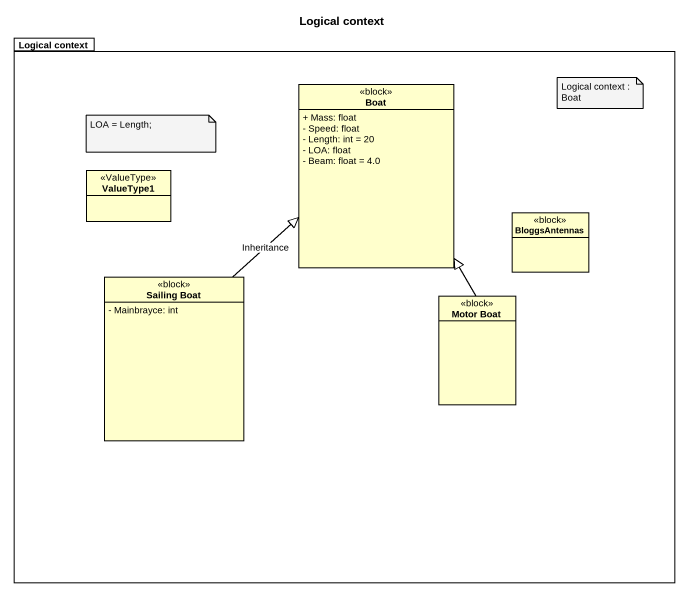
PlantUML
@startuml
title Logical context
hide circle
hide empty members
skinparam classAttributeIconSize 0
package "Logical context" as Logical_context {
  class Boat <<block>> {
    + Mass: float
    - Speed: float
    - Length: int = 20
    - LOA: float
    - Beam: float = 4.0
  }
  class ValueType1 <<ValueType>>
  class BloggsAntennas <<block>>
  class "Sailing Boat" as Sailing_Boat <<block>> {
    - Mainbrayce: int
  }
  class "Motor Boat" as Motor_Boat <<block>>
}
Sailing_Boat -up-|> Boat : Inheritance
Motor_Boat -up-|> Boat
note as N1
  Logical context : Boat
end note
note as N2
  LOA = Length;
end note
@enduml
